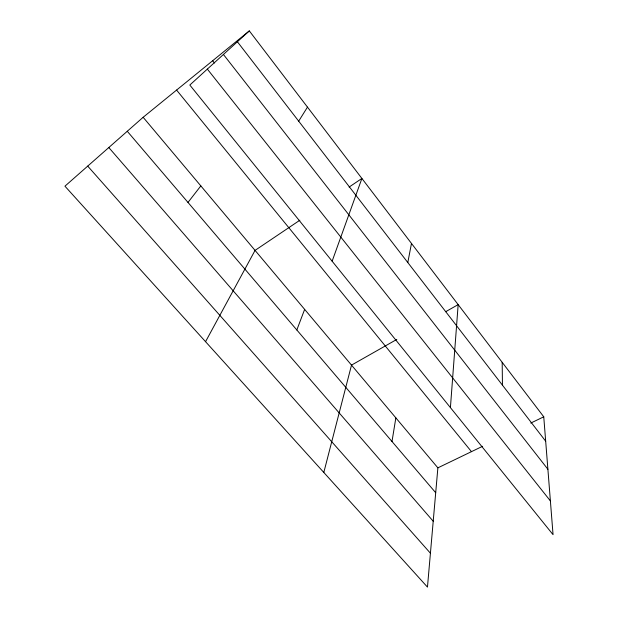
<?xml version="1.0" encoding="UTF-8"?>
<svg xmlns="http://www.w3.org/2000/svg" width="618" height="618" viewBox="0 0 618 618"><rect width="100%" height="100%" fill="white"/><g stroke="black" fill="none" stroke-linecap="round" stroke-linejoin="round"><path stroke-width="0.93" d="M450.414 407.61L458.162 304.628L445.663 311.711M143.144 117.281L437.876 467.849L427.463 587.1L64.944 186.18L143.144 117.281L249.317 30.9L543.755 416.81L553.056 534.67L189.826 85.045L249.317 30.9M391.997 441.499L395.852 417.861M407.803 262.55L411.48 243.446M323.809 472.461L351.511 365.114L396.81 339.421M332.136 261.205L361.901 178.455L349.1 187.076M296.825 329.973L304.651 309.379M205.555 341.684L255.056 250.39L299.846 220.232M298.687 121.159L307.478 107.123M187.988 202.426L200.835 185.902M437.876 467.849L482.612 446.281M530.785 423.06L543.755 416.81M87.717 166.111L430.422 553.21M108.799 147.54L433.218 521.237M127.269 131.263L435.705 492.724M176.586 90.073L471.48 451.65M207.354 69.1L550.391 500.92M212.646 60.742L214.423 62.99M223.422 54.469L547.896 469.263M237.397 41.754L545.679 441.19M502.179 362.318L502.449 385.176"/></g></svg>
